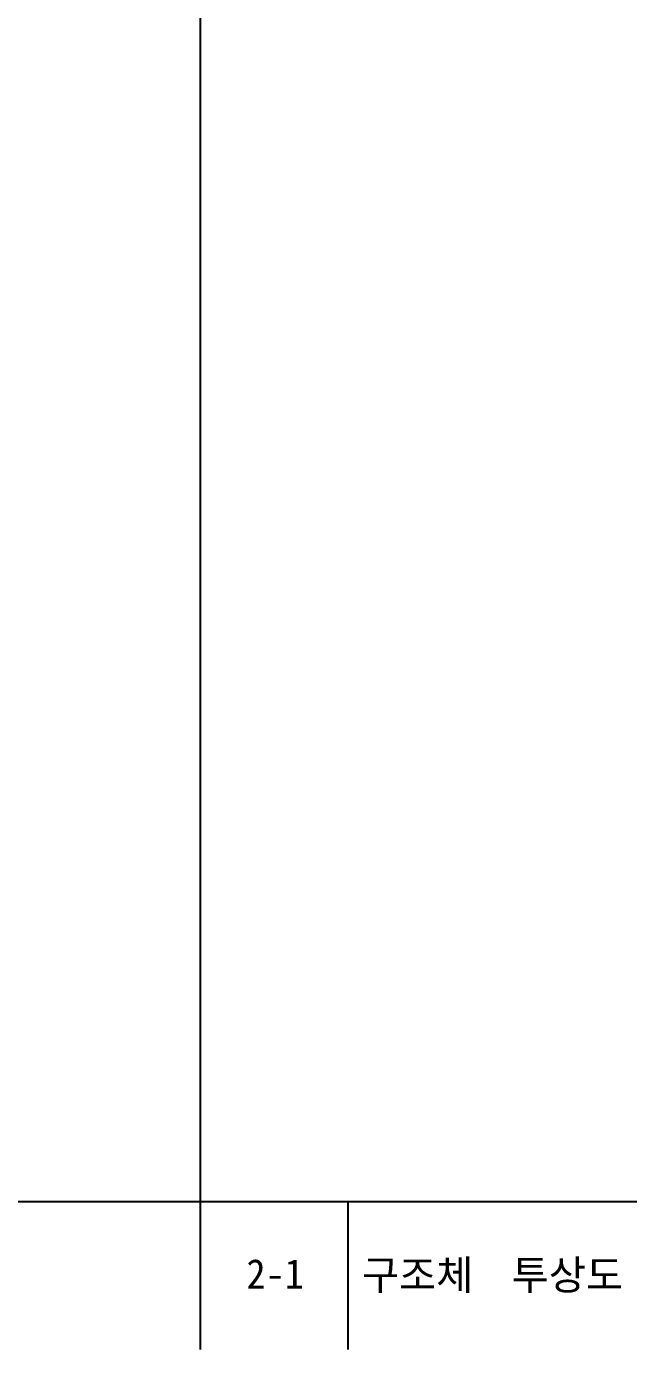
# Model space of a CAD drawing. Header units: millimetres. Extents: x 12704 to 16681, y 105 to 2866.
# Drawn here: x 13506 to 13913, y 105 to 999 of the extents above; entities that cross this region are included whole.
import ezdxf
from ezdxf.enums import TextEntityAlignment as Align

# ---------------------------------------------------------------- set-up
doc = ezdxf.new("R2010")
doc.units = ezdxf.units.MM
doc.header["$LTSCALE"] = 5
doc.layers.add('2', color=7, linetype='Continuous')
doc.layers.add('TEXT', color=7, linetype='Continuous')
doc.layers.add('A-XXXX-TABL', color=7, linetype='Continuous', lineweight=25)
doc.styles.add('돋움체', font='')
doc.styles.get('돋움체').set_extended_font_data('DotumChe')

msp = doc.modelspace()

# ---------------------------------------------------------------- linework, layer by layer
at = {"layer": 'A-XXXX-TABL'}
for p, q in [((13623.19, 2865.5), (13623.19, 104.5)), ((12704.5, 204.5), (16378.25, 204.5)), ((13723.19, 104.5), (13723.19, 204.5))]:
    msp.add_line(p, q, dxfattribs=at)

# ---------------------------------------------------------------- texts
at = {"layer": '2', "color": 7, "linetype": 'Continuous', "style": '돋움체'}
msp.add_text('2-1', height=20, dxfattribs=at).set_placement((13673.95, 145.62), align=Align.CENTER)
at = {"layer": 'TEXT', "color": 3, "style": '돋움체'}
msp.add_text('구조체  투상도', height=20, dxfattribs=at).set_placement((13732.49, 144.93))

doc.saveas('drawing.dxf')
